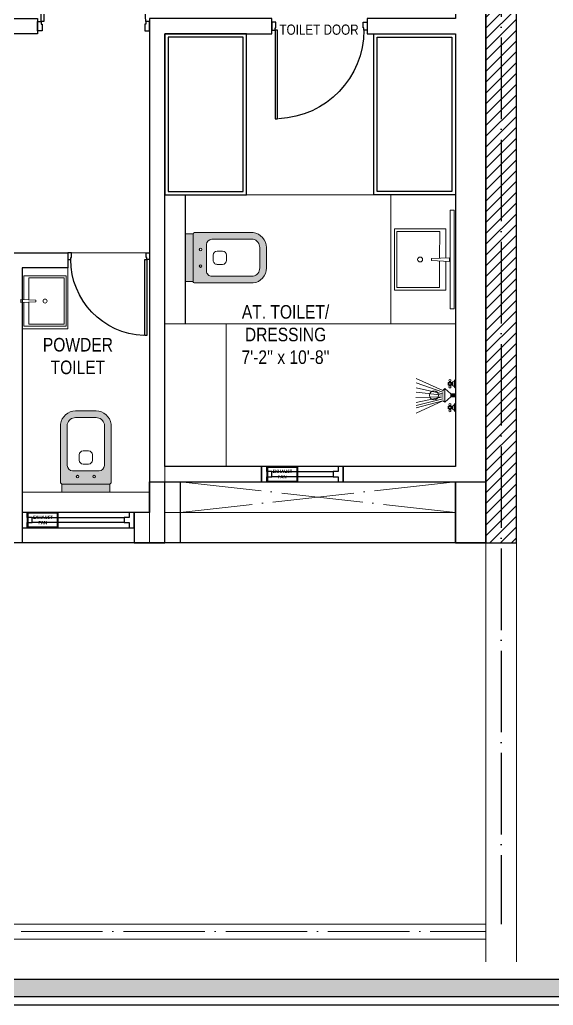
# Model space of a CAD drawing. Header units: millimetres. Extents: x 145796 to 148307, y -176303 to -174465.
# Drawn here: x 147864.5 to 148021.5, y -176303.3 to -176013 of the extents above; entities that cross this region are included whole.
import ezdxf

# ---------------------------------------------------------------- set-up
doc = ezdxf.new("R2010")
doc.units = ezdxf.units.MM
doc.header["$MEASUREMENT"] = 0
doc.linetypes.add('ACAD_ISO04W100', pattern=[30, 24, -3, 0, -3])
doc.layers.add('AR DOOR', color=40, linetype='Continuous')
doc.layers.add('AR ELE-5', color=134, linetype='Continuous')
for name, color, linetype, lineweight in [('COLUMN', 1, 'Continuous', 30), ('Electrical', 84, 'Continuous', 30), ('ELEVATION ( SPIRAL STAIR )', 250, 'Continuous', 9), ('FIRST FLOOR ( TEXT )', 7, 'Continuous', 9), ('FURNITURE', 32, 'Continuous', 9), ('GROUND FLOOR', 7, 'Continuous', 9), ('GROUND FLOOR  ( HATCH )', 251, 'Continuous', 9), ('GROUND FLOOR  ( PLINE )', 251, 'Continuous', 30), ('NAME PLATE', 7, 'Continuous', 25), ('SECOND FLOOR', 7, 'Continuous', 9), ('SECOND FLOOR  ( PLINE )', 251, 'Continuous', 30), ('SECOND FLOOR ( PLine )', 7, 'Continuous', 30), ('UTILITY', 48, 'Continuous', 9), ('X_PLOT', 1, 'Continuous', 9)]:
    doc.layers.add(name, color=color, linetype=linetype, lineweight=lineweight)
doc.layers.add('XX~SLAB ( PLINE )', color=251, linetype='Continuous', plot=False)
doc.styles.add('KATHA', font='swissc.ttf')
doc.styles.get("Standard").update_dxf_attribs({"font": 'arial.ttf', "height": 6})

# ---------------------------------------------------------------- blocks, each defined once
blk = doc.blocks.new('LAYOUT FILE')
at = {"layer": 'NAME PLATE', "true_color": 0xd39e00}
h = blk.add_hatch(color=42, dxfattribs=at)
h.paths.add_polyline_path([(3346889.83, -513806.18), (3346889.83, -514260.7), (3347535.56, -514260.7), (3347535.56, -513806.18)])
h.paths.add_polyline_path([(3346894.36, -513810.71), (3347531.03, -513810.71), (3347531.03, -514256.17), (3346894.36, -514256.17)], flags=16)
at = {"layer": 'NAME PLATE', "color": 42, "true_color": 0xd39e00}
for points in [[(3346887.56, -513803.91), (3347537.83, -513803.91), (3347537.83, -514262.96), (3346887.56, -514262.96)], [(3346889.83, -513806.18), (3347535.56, -513806.18), (3347535.56, -514260.7), (3346889.83, -514260.7)], [(3346894.36, -513810.71), (3347531.03, -513810.71), (3347531.03, -514256.17), (3346894.36, -514256.17)]]:
    blk.add_lwpolyline(points, close=True, dxfattribs=at)
blk = doc.blocks.new('A$C3EC62B37')
at = {"layer": 'FURNITURE', "lineweight": 30, "ltscale": 0.25, "true_color": 0xffffff}
h = blk.add_hatch(color=7, dxfattribs=at)
h.dxf.hatch_style = 1
h.paths.add_polyline_path([(-12.22, 0), (-12.22, 2.35), (-26.26, 2.35), (-26.26, 0)])
h.paths.add_polyline_path([(-26.26, 2.35), (-12.22, 2.35, 0.414214), (-11.83, 2.74), (-11.83, 19.96, 0.388639), (-16.24, 23.87), (-22.38, 23.87, 0.379499), (-26.65, 19.96), (-26.65, 2.74, 0.414214)])
h.paths.add_polyline_path([(-15.35, 6.26), (-23.13, 6.26, -0.414214), (-24.7, 7.83), (-24.7, 19.96, -0.349567), (-22.37, 21.91), (-16.24, 21.91, -0.364948), (-13.78, 19.96), (-13.78, 7.83, -0.414214)], flags=16)
h.paths.add_polyline_path([(-18.46, 8.22), (-20.02, 8.22, -0.414214), (-21.2, 9.39), (-21.2, 10.96, -0.414214), (-20.02, 12.13), (-18.46, 12.13, -0.414214), (-17.28, 10.96), (-17.28, 9.39, -0.414214)], flags=0)
h.paths.add_polyline_path([(-22.06, 4.53, -1), (-21.27, 4.53, -1)], flags=16)
at = {"layer": 'FURNITURE', "color": 0, "linetype": 'ByBlock', "lineweight": -2}
for p, q in [((-22.24, 23.87), (-16.24, 23.87)), ((-22.24, 21.91), (-16.24, 21.91)), ((-26.65, 2.74), (-26.65, 19.96)), ((-24.7, 7.83), (-24.7, 19.96)), ((-13.78, 7.83), (-13.78, 19.96)), ((-11.83, 2.74), (-11.83, 19.96)), ((-20.02, 12.13), (-18.46, 12.13)), ((-21.2, 9.39), (-21.2, 10.96)), ((-17.28, 9.39), (-17.28, 10.96)), ((-23.13, 6.26), (-15.35, 6.26)), ((-20.02, 8.22), (-18.46, 8.22)), ((-26.26, 2.35), (-12.22, 2.35)), ((-26.26, 2.35), (-26.26, 0)), ((-26.26, 0), (-12.22, 0)), ((-26.26, 0), (-12.22, 0)), ((-12.22, 2.35), (-12.22, 0))]:
    blk.add_line(p, q, dxfattribs=at)
for centre in [(-21.66, 4.53), (-16.81, 4.53)]:
    blk.add_circle(centre, 0.391, dxfattribs=at)
for centre, radius, start, end in [((-22.31, 19.5), 4.37, 89.0873, 174.0395), ((-16.17, 19.5), 4.37, 5.9605, 90.9127), ((-22.31, 19.48), 2.44, 88.437, 168.6348), ((-16.17, 19.48), 2.44, 11.3652, 91.563), ((-20.02, 10.96), 1.17, 90, 180), ((-18.46, 10.96), 1.17, 0, 90), ((-20.02, 9.39), 1.17, 180, 270), ((-18.46, 9.39), 1.17, 270, 0), ((-23.13, 7.83), 1.57, 180, 270), ((-15.35, 7.83), 1.57, 270, 0), ((-26.26, 2.74), 0.391, 180, 270), ((-12.22, 2.74), 0.391, 270, 0)]:
    blk.add_arc(centre, radius, start, end, dxfattribs=at)
blk = doc.blocks.new('*U142')
for points in [[(-40, 0), (0, 0), (0, 30), (10, 30), (10, 100), (-40, 100)], [(0, 0), (0, -1120), (30, -1120), (30, 0)], [(1160, 0), (1120, 0), (1120, 30), (1110, 30), (1110, 100), (1160, 100)]]:
    blk.add_lwpolyline(points, close=True)
at = {"layer": 'AR ELE-5', "linetype": 'ByBlock', "ltscale": 15}
blk.add_arc((-2, 1), 1122, 272.373, 359.9653, dxfattribs=at)
blk = doc.blocks.new('*U20')
for points in [[(-1160, 0), (-1120, 0), (-1120, 30), (-1110, 30), (-1110, 100), (-1160, 100)], [(0, 0), (0, -1120), (-30, -1120), (-30, 0)], [(40, 0), (0, 0), (0, 30), (-10, 30), (-10, 100), (40, 100)]]:
    blk.add_lwpolyline(points, close=True)
at = {"layer": 'AR ELE-5', "linetype": 'ByBlock', "ltscale": 15}
blk.add_arc((2, 1), 1122, 180.0347, 267.627, dxfattribs=at)
blk = doc.blocks.new('*U24')
for points in [[(-1160, 0), (-1120, 0), (-1120, 30), (-1110, 30), (-1110, 100), (-1160, 100)], [(0, 0), (0, -1120), (-30, -1120), (-30, 0)], [(40, 0), (0, 0), (0, 30), (-10, 30), (-10, 100), (40, 100)]]:
    blk.add_lwpolyline(points, close=True)
at = {"layer": 'AR ELE-5', "linetype": 'ByBlock', "ltscale": 15}
blk.add_arc((2, 1), 1122, 180.0347, 267.627, dxfattribs=at)
blk = doc.blocks.new('A$C07311617')
at = {"layer": 'UTILITY'}
h = blk.add_hatch(color=7, dxfattribs=at)
h.paths.add_polyline_path([(-3.13, 2.02), (-3.13, 0), (-3.74, 0), (-3.74, 0.46), (-3.74, 1.42)])
h.paths.add_polyline_path([(-3.13, 0), (-3.13, -0.46), (-3.13, -2.02), (-3.74, -1.59), (-3.74, -0.46), (-3.74, 0)])
h = blk.add_hatch(color=7, dxfattribs=at)
h.paths.add_polyline_path([(0, 0.46), (0, 0), (-1.35, 0), (-1.35, 0.46)])
h.paths.add_polyline_path([(0, 0), (0, -0.46), (-1.35, -0.46), (-1.35, 0)])
at = {"layer": 'UTILITY', "color": 7}
for p, q in [((-3.74, 1.42), (-11.52, 4.9)), ((-3.74, 0.94), (-11.52, 3.66)), ((-1.74, 3.79), (-1.74, 4.05)), ((-1.74, 2.99), (-1.74, 2.72)), ((-1.47, 3.79), (-1.47, 4.05)), ((-1.47, 2.99), (-1.47, 2.72)), ((-0.8, 3.9), (-0.8, 2.88)), ((-0.27, 2.44), (-0.27, 4.33)), ((-3.74, 0.46), (-11.52, 2.15)), ((-3.74, 0), (-11.52, 0.93)), ((-3.13, 2.02), (-3.74, 1.42)), ((-3.13, -0.46), (-3.13, 2.02)), ((-1.35, 0.46), (-3.13, 2.02)), ((-3.13, 0.46), (-3.13, 1.42)), ((-1.35, -0.46), (-1.35, 0.46)), ((-1.35, 0.46), (0, 0.46)), ((0, -0.46), (0, 0.46)), ((-3.74, -0.46), (-11.62, -0.61)), ((-3.74, -0.46), (-11.57, -2.09)), ((-3.74, -1.03), (-11.52, -2.96)), ((-3.74, -1.59), (-11.52, -5.3)), ((-3.74, -1.59), (-11.52, -3.73)), ((-3.74, -1.59), (-3.13, -2.02)), ((-3.13, -0.46), (-3.13, -2.02)), ((-1.35, -0.46), (-3.13, -2.02)), ((-1.35, -0.46), (0, -0.46)), ((-0.27, -2.68), (-0.27, -4.56)), ((-1.74, -3.22), (-1.74, -2.95)), ((-1.74, -4.02), (-1.74, -4.29)), ((-1.47, -3.22), (-1.47, -2.95)), ((-1.47, -4.02), (-1.47, -4.29)), ((-0.8, -4.13), (-0.8, -3.11))]:
    blk.add_line(p, q, dxfattribs=at)
for points in [[(-1.07, 2.99), (-2.14, 2.99), (-2.14, 3.79), (-1.07, 3.79)], [(-1.07, -3.22), (-2.14, -3.22), (-2.14, -4.02), (-1.07, -4.02)]]:
    blk.add_lwpolyline(points, close=True, dxfattribs=at)
for points in [[(-1.35, 0.46), (-3.13, 2.02)], [(-3.13, -2.02), (-1.35, -0.46)]]:
    blk.add_lwpolyline(points, dxfattribs=at)
for centre, radius in [((-1.6, 4.32), 0.298), ((-1.6, 3.39), 0.298), ((-6.31, 0), 1.33), ((-1.6, 2.45), 0.298), ((-1.6, -2.69), 0.298), ((-1.6, -3.62), 0.298), ((-1.6, -4.55), 0.298)]:
    blk.add_circle(centre, radius, dxfattribs=at)
for centre, start, end in [((-1.47, 5.26), 285.2551, 344.7449), ((-1.47, 1.52), 15.2551, 74.7449), ((-1.47, -1.75), 285.2551, 344.7449), ((-1.47, -5.49), 15.2551, 74.7449)]:
    blk.add_arc(centre, 1.52, start, end, dxfattribs=at)
blk = doc.blocks.new('A$C1B9B2090')
at = {"layer": 'Electrical', "ltscale": 10}
blk.add_line((0, 4.97), (10.08, 4.97), dxfattribs=at)
at = {"layer": 'Electrical', "ltscale": 2}
for points in [[(0, 0), (10.08, 0), (10.08, 4.97), (0, 4.97)], [(0.25, 0.25), (9.83, 0.25), (9.83, 4.72), (0.25, 4.72)]]:
    blk.add_lwpolyline(points, close=True, dxfattribs=at)
at = {"layer": 'Electrical', "ltscale": 2, "insert": (1.5, 3.92), "char_height": 1.05, "width": 7.1646, "attachment_point": 1}
blk.add_mtext('\\pxqc;{\\fMalgun Gothic|b1|i0|c0|p34;\\W5.565;\\C0;\\W1;EXHAUST \\P\\W7.7995;\\W1;FAN}', dxfattribs=at)

msp = doc.modelspace()

# ---------------------------------------------------------------- hatches: boundary and pattern name
at = {"layer": 'GROUND FLOOR  ( HATCH )'}
h = msp.add_hatch(dxfattribs=at)
h.set_pattern_fill('ANSI31', color=6, scale=18, style=0)
h.set_pattern_definition([(45, (31469.993, -13547.9652), (-1.590990258, 1.590990258), [])])
h.paths.add_polyline_path([(148010.68, -175823.64), (148001.68, -175823.64), (148001.68, -176167.14), (148010.68, -176167.14)])

# ---------------------------------------------------------------- linework, layer by layer
at = {"layer": 'COLUMN', "elevation": -0.13}
msp.add_lwpolyline([(147902.68, -176158.14), (147902.68, -176149.14), (147911.68, -176149.14), (147911.68, -176167.14), (147902.68, -176167.14)], dxfattribs=at)
msp.add_lwpolyline([(147992.68, -176149.14), (148001.68, -176149.14), (148001.68, -176167.14), (147992.68, -176167.14)], close=True, dxfattribs=at)
at = {"layer": 'ELEVATION ( SPIRAL STAIR )', "color": 5, "elevation": -0.13}
msp.add_lwpolyline([(147991.13, -176098.2), (147992.29, -176098.2), (147992.29, -176069.1), (147991.13, -176069.1)], close=True, dxfattribs=at)
at = {"layer": 'FURNITURE'}
msp.add_line((147973.68, -176102.64, -0.13), (147973.68, -176064.64, -0.13), dxfattribs=at)
at = {"layer": 'FURNITURE', "color": 9, "lineweight": 30, "true_color": 0xc7c8ca, "elevation": -0.13}
msp.add_lwpolyline([(147907.18, -176017.14), (147907.18, -176064.64), (147931.18, -176064.64), (147931.18, -176017.14), (147907.18, -176017.14)], dxfattribs=at)
msp.add_lwpolyline([(147968.68, -176017.14), (147992.68, -176017.14), (147992.68, -176064.64), (147968.68, -176064.64)], close=True, dxfattribs=at)
at = {"layer": 'FURNITURE', "color": 9, "lineweight": 25, "true_color": 0xc7c8ca, "elevation": -0.13}
for points in [[(147908.18, -176018.14), (147908.18, -176063.64), (147930.18, -176063.64), (147930.18, -176018.14)], [(147991.68, -176018.14), (147991.68, -176063.64), (147969.68, -176063.64), (147969.68, -176018.14)]]:
    msp.add_lwpolyline(points, close=True, dxfattribs=at)
at = {"layer": 'FURNITURE', "elevation": -0.13}
for points in [[(147989.85, -176084.14), (147989.84, -176092.65), (147974.75, -176092.64), (147974.77, -176074.64), (147989.86, -176074.65), (147989.85, -176083.16)], [(147988.05, -176084.05), (147988.04, -176091.93), (147975.47, -176091.92), (147975.49, -176075.36), (147988.06, -176075.37), (147988.05, -176083.25)], [(147865.69, -176096.3), (147865.7, -176103.33), (147878.18, -176103.33), (147878.16, -176088.45), (147865.68, -176088.46), (147865.69, -176095.49)], [(147867.18, -176096.23), (147867.19, -176102.74), (147877.58, -176102.73), (147877.57, -176089.04), (147867.17, -176089.05), (147867.18, -176095.56)]]:
    msp.add_lwpolyline(points, dxfattribs=at)
for points in [[(147985.64, -176083.36), (147985.64, -176083.93), (147990.93, -176084.19), (147990.93, -176083.11)], [(147878.68, -176086.14), (147865.18, -176086.14), (147865.18, -176104.1), (147878.68, -176104.1)], [(147869.18, -176095.66), (147869.18, -176096.13), (147864.8, -176096.34), (147864.8, -176095.45)], [(147907.18, -176102.64), (147925.18, -176102.64), (147925.18, -176144.64), (147907.18, -176144.64)]]:
    msp.add_lwpolyline(points, close=True, dxfattribs=at)
at = {"layer": 'FURNITURE'}
for centre, radius in [((147982.29, -176083.64, -0.13), 0.72), ((147871.94, -176095.89, -0.13), 0.595)]:
    msp.add_circle(centre, radius, dxfattribs=at)
at = {"layer": 'GROUND FLOOR'}
for p, q in [((148001.68, -175807.59, -0.13), (148001.68, -176290.52, -0.13)), ((148010.68, -175807.59, -0.13), (148010.68, -176290.52, -0.13)), ((147907.18, -176064.64, -0.13), (147992.68, -176064.64, -0.13)), ((147907.18, -176102.64, -0.13), (147992.68, -176102.64, -0.13)), ((147505.93, -176279.39, -0.13), (148001.68, -176279.39, -0.13)), ((147501.43, -176283.89, -0.13), (148001.68, -176283.89, -0.13))]:
    msp.add_line(p, q, dxfattribs=at)
at = {"layer": 'GROUND FLOOR', "color": 1, "linetype": 'ACAD_ISO04W100'}
msp.add_line((148006.18, -175807.59, -0.13), (148006.18, -176167.14, -0.13), dxfattribs=at)
at = {"layer": 'GROUND FLOOR', "color": 1, "linetype": 'ACAD_ISO04W100', "elevation": -0.13}
msp.add_lwpolyline([(148001.68, -175819.14), (147503.68, -175819.14), (147503.68, -176281.64), (148001.68, -176281.64)], dxfattribs=at)
at = {"layer": 'GROUND FLOOR', "color": 6, "lineweight": 30, "elevation": -0.13}
msp.add_lwpolyline([(148010.68, -175823.64), (148001.68, -175823.64), (148001.68, -176167.14), (148010.68, -176167.14)], close=True, dxfattribs=at)
at = {"layer": 'GROUND FLOOR  ( PLINE )', "elevation": -0.13}
msp.add_lwpolyline([(147913.18, -176064.64), (147913.18, -176102.64)], dxfattribs=at)
at = {"layer": 'SECOND FLOOR'}
for p, q in [((147902.68, -176017.14, -0.13), (147902.68, -176012.64, -0.13)), ((147966.69, -176012.64, -0.13), (147966.69, -176017.14, -0.13)), ((147902.68, -176017.14, -0.13), (147902.68, -176167.14, -0.13)), ((147902.68, -176017.14, -0.13), (147902.68, -176017.14, -0.13)), ((147907.18, -176017.14, -0.13), (147907.18, -176167.14, -0.13)), ((147992.68, -176017.14, -0.13), (147992.68, -176144.64, -0.13)), ((147902.68, -176081.64, -0.13), (147860.68, -176081.64, -0.13)), ((147865.18, -176086.14, -0.13), (147865.18, -176167.14, -0.13)), ((147907.18, -176144.64, -0.13), (147992.68, -176144.64, -0.13)), ((147907.18, -176149.14, -0.13), (147992.68, -176149.14, -0.13)), ((147992.68, -176149.14, -0.13), (147992.68, -176167.14, -0.13)), ((147902.68, -176152.14, -0.13), (147865.18, -176152.14, -0.13)), ((147992.68, -176158.14, -0.13), (147907.18, -176158.14, -0.13)), ((148001.68, -176167.14, -0.13), (147601.18, -176167.14, -0.13))]:
    msp.add_line(p, q, dxfattribs=at)
at = {"layer": 'SECOND FLOOR', "color": 1, "linetype": 'ACAD_ISO04W100'}
for p, q in [((147911.68, -176149.14, -0.13), (147992.68, -176158.14, -0.13)), ((147992.68, -176149.14, -0.13), (147911.68, -176158.14, -0.13))]:
    msp.add_line(p, q, dxfattribs=at)
at = {"layer": 'SECOND FLOOR  ( PLINE )', "elevation": -0.13}
msp.add_lwpolyline([(147824.18, -176017.14), (147805.68, -176017.14), (147805.68, -176012.64), (147824.18, -176012.64), (147824.18, -175862.64), (147754.18, -175862.64), (147754.18, -175858.14), (147899.68, -175858.14), (147899.68, -175862.64), (147829.18, -175862.64), (147829.18, -176012.64), (147869.66, -176012.64), (147869.66, -176017.14), (147828.68, -176017.14)], close=True, dxfattribs=at)
at = {"layer": 'SECOND FLOOR ( PLine )', "elevation": -0.13}
for points in [[(147902.68, -176167.14), (147902.68, -176167.14), (147907.18, -176167.14), (147907.18, -176149.14), (147935.67, -176149.14), (147935.67, -176144.64), (147907.18, -176144.64), (147907.18, -176017.14), (147938.7, -176017.14), (147938.7, -176012.64), (147902.68, -176012.64), (147902.68, -176017.14), (147902.68, -176017.14), (147902.68, -176158.14)], [(147902.68, -176158.14), (147898.18, -176158.14), (147898.18, -176167.14), (147902.68, -176167.14)]]:
    msp.add_lwpolyline(points, dxfattribs=at)
msp.add_lwpolyline([(147865.18, -176081.64), (147878.68, -176081.64), (147878.68, -176086.14), (147865.18, -176086.14), (147865.18, -176086.14), (147865.18, -176167.14), (147802.18, -176167.14), (147802.18, -176158.14), (147860.68, -176158.14), (147860.68, -176081.64)], close=True, dxfattribs=at)
at = {"layer": 'X_PLOT', "linetype": 'ACAD_ISO04W100', "lineweight": 30}
msp.add_line((148006.18, -175807.59, -0.13), (148006.18, -176279.39, -0.13), dxfattribs=at)
at = {"layer": 'XX~SLAB ( PLINE )'}
msp.add_line((147902.68, -176158.14, -0.13), (147865.18, -176158.14, -0.13), dxfattribs=at)
at = {"layer": 'XX~SLAB ( PLINE )', "elevation": -0.13}
for points in [[(147596.68, -175858.14), (148001.68, -175858.14), (148001.68, -176167.14), (147992.68, -176167.14), (147972.87, -176167.14), (147932.54, -176167.14), (147907.18, -176167.14), (147760.18, -176167.14), (147686.94, -176167.14), (147596.68, -176167.14)], [(147959.67, -176144.64), (147958.17, -176144.64), (147958.17, -176146.14), (147956.67, -176146.14), (147956.67, -176147.64), (147938.67, -176147.64), (147938.67, -176146.14), (147937.17, -176146.14), (147937.17, -176144.64), (147935.67, -176144.64), (147935.67, -176149.14), (147937.17, -176149.14), (147937.17, -176147.64), (147938.67, -176147.64), (147938.67, -176146.14), (147956.67, -176146.14), (147956.67, -176147.64), (147958.17, -176147.64), (147958.17, -176149.14), (147959.67, -176149.14), (147959.67, -176144.64), (147935.67, -176144.64), (147935.67, -176149.14), (147959.67, -176149.14)], [(147898.18, -176158.14), (147896.68, -176158.14), (147896.68, -176159.64), (147895.18, -176159.64), (147895.18, -176161.14), (147868.18, -176161.14), (147868.18, -176159.64), (147866.68, -176159.64), (147866.68, -176158.14), (147865.18, -176158.14), (147865.18, -176162.64), (147866.68, -176162.64), (147866.68, -176161.14), (147868.18, -176161.14), (147868.18, -176159.64), (147895.18, -176159.64), (147895.18, -176161.14), (147896.68, -176161.14), (147896.68, -176162.64), (147898.18, -176162.64), (147898.18, -176158.14), (147865.18, -176158.14), (147865.18, -176162.64), (147898.18, -176162.64)]]:
    msp.add_lwpolyline(points, close=True, dxfattribs=at)
msp.add_lwpolyline([(147992.68, -175887.64), (147992.68, -176012.64), (147966.69, -176012.64), (147966.69, -176017.14), (147992.68, -176017.14), (147992.68, -176144.64), (147959.67, -176144.64), (147959.67, -176149.14), (147992.68, -176149.14), (147992.68, -176167.14), (148001.68, -176167.14), (148001.68, -175858.14), (147958.68, -175858.14), (147958.68, -175862.64), (147988.68, -175862.64), (147988.68, -175887.64), (147992.68, -175887.64), (147992.68, -176012.64)], dxfattribs=at)

# ---------------------------------------------------------------- block references
at = {"xscale": 0.9052782660299882, "yscale": 0.9052782660299882, "zscale": 0.9052782660299882}
for p in [(147937.17, -176149.14, -0.13), (147866.68, -176162.64, -0.13)]:
    msp.add_blockref('A$C1B9B2090', p, dxfattribs=at)
at = {"layer": 'AR DOOR', "linetype": 'ByBlock', "lineweight": -2, "extrusion": (0, 0, -1), "xscale": -0.02751314974223089, "yscale": 0.02751314974223089, "zscale": -0.02751314974223089, "rotation": 180}
msp.add_blockref('*U20', (-147870.76, -176013.51, 0.13), dxfattribs=at)
at = {"layer": 'AR DOOR', "linetype": 'ByBlock', "lineweight": -2, "extrusion": (0, 0, -1)}
for name, p, xscale, yscale, zscale in [('*U24', (-147939.63, -176016.06, 0.13), 0.02332576642091615, 0.02332576642091615, -0.02332576642091615), ('*U142', (-147901.88, -176083.64, 0.13), 0.02000000000004664, 0.02000000000004664, -0.02000000000004664)]:
    msp.add_blockref(name, p, dxfattribs=dict(at, xscale=xscale, yscale=yscale, zscale=zscale))
at = {"layer": 'FURNITURE', "rotation": 270.0000000028459}
msp.add_blockref('A$C3EC62B37', (147913.18, -176102.38, -0.13), dxfattribs=at)
at = {"layer": 'FURNITURE', "lineweight": 18, "rotation": 0.03312803684924393}
msp.add_blockref('A$C07311617', (147992.68, -176123.64, -0.13), dxfattribs=at)
at = {"layer": 'FURNITURE'}
msp.add_blockref('A$C3EC62B37', (147903.17, -176152.14, -0.13), dxfattribs=at)
at = {"layer": 'NAME PLATE', "lineweight": 0, "xscale": 1.118853953940139, "yscale": 1.118853953940139, "zscale": 1.118853953940139}
msp.add_blockref('LAYOUT FILE', (-3597236.53, 399081.82), dxfattribs=at)

# ---------------------------------------------------------------- texts
at = {"layer": 'FIRST FLOOR ( TEXT )', "insert": (147952.55, -176015.96), "char_height": 3, "width": 35.7019, "attachment_point": 5, "style": 'KATHA'}
msp.add_mtext('TOILET DOOR', dxfattribs=at)
at = {"layer": 'FIRST FLOOR ( TEXT )', "char_height": 4, "attachment_point": 5, "style": 'KATHA'}
for s, insert in [("AT. TOILET/\\PDRESSING\\P7'-2'' x 10'-8''", (147942.7, -176105.77, -0.13)), ('POWDER\\PTOILET', (147881.59, -176112.11))]:
    msp.add_mtext(s, dxfattribs=dict(at, insert=insert))

doc.saveas('drawing.dxf')
